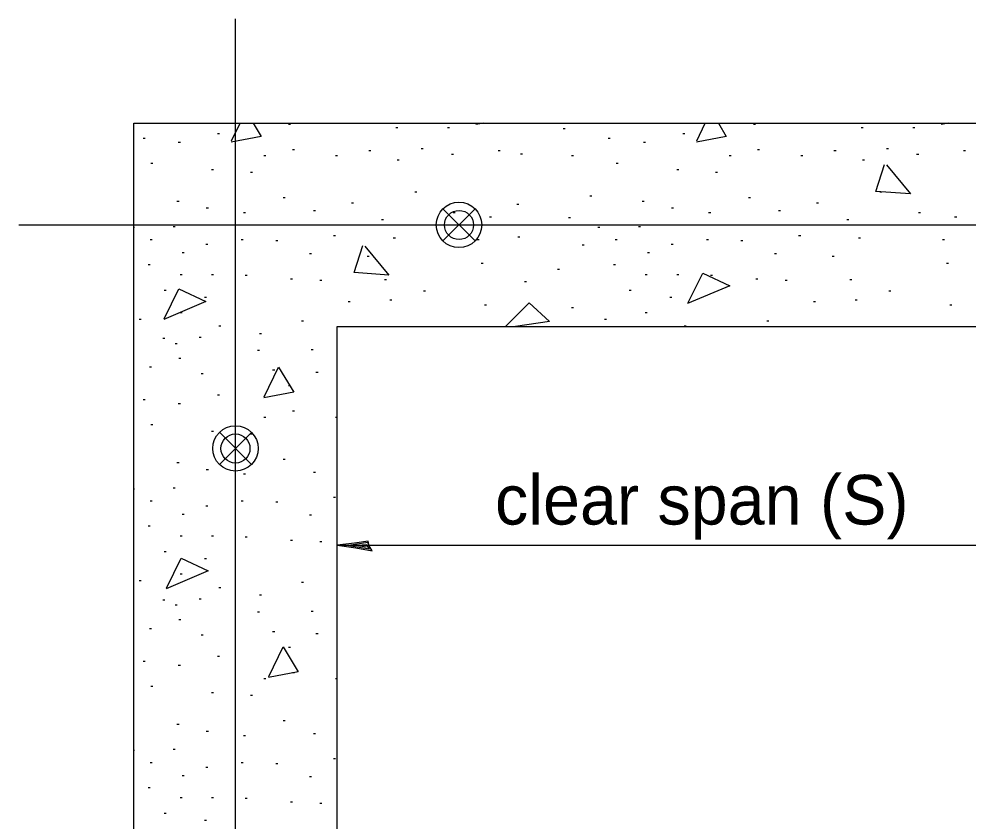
# Model space of a CAD drawing. Extents: x 53821 to 55221, y 43104 to 43593.
# Drawn here: x 54242.97 to 54288.82, y 43327.84 to 43366.6 of the extents above; entities that cross this region are included whole.
import ezdxf

# ---------------------------------------------------------------- set-up
doc = ezdxf.new("R2010")
doc.units = 0
for name, color, linetype in [('Design_EX_Roadway Dimensions', 7, 'Continuous'), ('Design_PR_Roadway Notes', 7, 'Continuous'), ('Removal_Items', 7, 'Continuous'), ('Signals_EX_Underground Conduit', 7, 'Continuous'), ('Topo_Building', 7, 'Continuous')]:
    doc.layers.add(name, color=color, linetype=linetype)

msp = doc.modelspace()

# ---------------------------------------------------------------- linework, layer by layer
at = {"layer": 'Design_EX_Roadway Dimensions'}
for p, q in [((54263.452, 43355.872), (54265.006, 43357.422)), ((54263.454, 43357.424), (54265.004, 43355.87)), ((54252.654, 43345.072), (54254.208, 43346.622)), ((54252.656, 43346.624), (54254.206, 43345.07)), ((54258.343, 43341.164), (54317.255, 43341.164))]:
    msp.add_line(p, q, dxfattribs=at)
for points in [[(54253.435, 43345.635), (54253.435, 43366.581)], [(54244.275, 43356.644), (54253.447, 43356.644)], [(54254.429, 43356.644), (54256.395, 43356.644)], [(54257.375, 43356.644), (54267.848, 43356.644)], [(54268.831, 43356.644), (54270.795, 43356.644)], [(54271.776, 43356.644), (54292.723, 43356.644)], [(54253.435, 43342.689), (54253.435, 43344.653)], [(54253.435, 43331.235), (54253.435, 43341.708)], [(54259.897, 43341.141), (54259.845, 43341.373), (54259.188, 43341.273), (54258.343, 43341.164), (54259.245, 43341.04), (54260.036, 43340.901), (54259.897, 43341.141), (54259.828, 43341.295), (54258.911, 43341.163), (54259.913, 43340.987), (54259.765, 43341.184), (54259.344, 43341.157), (54259.749, 43341.096)], [(54253.435, 43328.289), (54253.435, 43330.252)]]:
    msp.add_lwpolyline(points, dxfattribs=at)
for centre in [(54264.229, 43356.647), (54253.431, 43345.847)]:
    msp.add_circle(centre, 1.097, dxfattribs=at)
at = {"layer": 'Design_PR_Roadway Notes'}
for p, q in [((54253.435, 43277.56), (54253.435, 43366.597)), ((54242.975, 43356.644), (54331.901, 43356.644))]:
    msp.add_line(p, q, dxfattribs=at)
at = {"layer": 'Removal_Items'}
for p, q in [((54252.571, 43361.069), (54252.668, 43361.069)), ((54255.989, 43361.516), (54256.088, 43361.516)), ((54261.183, 43361.347), (54261.283, 43361.347)), ((54263.675, 43361.347), (54263.772, 43361.347)), ((54269.268, 43361.305), (54269.365, 43361.305)), ((54275.044, 43361.069), (54275.141, 43361.069)), ((54278.463, 43361.516), (54278.56, 43361.516)), ((54283.653, 43361.347), (54283.752, 43361.347)), ((54286.147, 43361.347), (54286.243, 43361.347)), ((54248.968, 43360.84), (54249.067, 43360.84)), ((54250.671, 43360.651), (54250.771, 43360.651)), ((54271.443, 43360.84), (54271.54, 43360.84)), ((54273.144, 43360.651), (54273.243, 43360.651)), ((54256.181, 43360.291), (54256.279, 43360.291)), ((54259.875, 43360.249), (54259.972, 43360.249)), ((54262.407, 43360.332), (54262.507, 43360.332)), ((54266.123, 43360.249), (54266.221, 43360.249)), ((54278.653, 43360.291), (54278.749, 43360.291)), ((54282.344, 43360.249), (54282.444, 43360.249)), ((54284.88, 43360.332), (54284.979, 43360.332)), ((54288.595, 43360.249), (54288.692, 43360.249)), ((54254.808, 43359.996), (54254.907, 43359.996)), ((54258.269, 43359.996), (54258.368, 43359.996)), ((54261.247, 43359.784), (54261.343, 43359.784)), ((54263.863, 43360.059), (54263.96, 43360.059)), ((54267.197, 43360.08), (54267.296, 43360.08)), ((54269.667, 43359.996), (54269.765, 43359.996)), ((54277.28, 43359.996), (54277.38, 43359.996)), ((54280.741, 43359.996), (54280.84, 43359.996)), ((54283.717, 43359.784), (54283.815, 43359.784)), ((54286.335, 43360.059), (54286.435, 43360.059)), ((54249.349, 43359.637), (54249.447, 43359.637)), ((54252.276, 43359.32), (54252.373, 43359.32)), ((54271.821, 43359.637), (54271.919, 43359.637)), ((54274.748, 43359.32), (54274.847, 43359.32)), ((54254.152, 43359.195), (54254.252, 43359.195)), ((54276.627, 43359.195), (54276.724, 43359.195)), ((54255.736, 43357.969), (54255.837, 43357.969)), ((54262.092, 43358.243), (54262.189, 43358.243)), ((54270.556, 43358.056), (54270.652, 43358.056)), ((54278.211, 43357.969), (54278.308, 43357.969)), ((54284.563, 43358.243), (54284.66, 43358.243)), ((54250.608, 43357.801), (54250.707, 43357.801)), ((54252.023, 43357.464), (54252.123, 43357.464)), ((54259.031, 43357.717), (54259.127, 43357.717)), ((54267.029, 43357.653), (54267.127, 43357.653)), ((54273.08, 43357.801), (54273.179, 43357.801)), ((54274.496, 43357.464), (54274.595, 43357.464)), ((54281.503, 43357.717), (54281.6, 43357.717)), ((54253.816, 43357.253), (54253.915, 43357.253)), ((54257.195, 43357.337), (54257.292, 43357.337)), ((54265.7, 43357.043), (54265.799, 43357.043)), ((54269.52, 43357), (54269.619, 43357)), ((54276.288, 43357.253), (54276.387, 43357.253)), ((54279.667, 43357.337), (54279.765, 43357.337)), ((54286.42, 43357.253), (54286.519, 43357.253)), ((54288.173, 43357.043), (54288.271, 43357.043)), ((54250.424, 43356.577), (54250.523, 43356.577)), ((54260.487, 43356.915), (54260.584, 43356.915)), ((54270.933, 43356.532), (54271.035, 43356.532)), ((54272.896, 43356.577), (54272.995, 43356.577)), ((54282.959, 43356.915), (54283.056, 43356.915)), ((54258.164, 43356.132), (54258.261, 43356.132)), ((54261.055, 43356.027), (54261.156, 43356.027)), ((54267.072, 43356.069), (54267.171, 43356.069)), ((54280.637, 43356.132), (54280.735, 43356.132)), ((54283.528, 43356.027), (54283.628, 43356.027)), ((54249.307, 43355.945), (54249.404, 43355.945)), ((54252, 43355.712), (54252.1, 43355.712)), ((54253.711, 43355.945), (54253.808, 43355.945)), ((54255.38, 43355.901), (54255.477, 43355.901)), ((54265.108, 43355.945), (54265.207, 43355.945)), ((54270.173, 43355.691), (54270.272, 43355.691)), ((54271.779, 43355.945), (54271.877, 43355.945)), ((54274.472, 43355.712), (54274.571, 43355.712)), ((54276.183, 43355.945), (54276.283, 43355.945)), ((54277.851, 43355.901), (54277.948, 43355.901)), ((54287.581, 43355.945), (54287.679, 43355.945)), ((54250.861, 43355.309), (54250.959, 43355.309)), ((54257.004, 43355.267), (54257.101, 43355.267)), ((54259.788, 43355.141), (54259.887, 43355.141)), ((54273.332, 43355.309), (54273.431, 43355.309)), ((54279.476, 43355.267), (54279.573, 43355.267)), ((54282.261, 43355.141), (54282.36, 43355.141)), ((54249.221, 43354.74), (54249.319, 43354.74)), ((54265.3, 43354.804), (54265.397, 43354.804)), ((54271.693, 43354.74), (54271.791, 43354.74)), ((54287.772, 43354.804), (54287.869, 43354.804)), ((54250.756, 43354.256), (54250.853, 43354.256)), ((54252.276, 43354.256), (54252.373, 43354.256)), ((54253.9, 43354.212), (54253.997, 43354.212)), ((54268.992, 43354.508), (54269.092, 43354.508)), ((54273.229, 43354.256), (54273.327, 43354.256)), ((54274.748, 43354.256), (54274.847, 43354.256)), ((54276.373, 43354.212), (54276.471, 43354.212)), ((54256.095, 43354.044), (54256.192, 43354.044)), ((54257.509, 43353.98), (54257.608, 43353.98)), ((54260.635, 43354.001), (54260.732, 43354.001)), ((54267.388, 43353.917), (54267.487, 43353.917)), ((54278.567, 43354.044), (54278.667, 43354.044)), ((54279.981, 43353.98), (54280.083, 43353.98)), ((54283.108, 43354.001), (54283.205, 43354.001)), ((54249.981, 43353.496), (54250.079, 43353.496)), ((54262.512, 43353.453), (54262.611, 43353.453)), ((54272.455, 43353.496), (54272.552, 43353.496)), ((54284.987, 43353.453), (54285.084, 43353.453)), ((54251.94, 43353.157), (54252.036, 43353.157)), ((54258.883, 43352.947), (54258.98, 43352.947)), ((54260.887, 43353.032), (54260.984, 43353.032)), ((54274.411, 43353.157), (54274.508, 43353.157)), ((54281.355, 43352.947), (54281.453, 43352.947)), ((54283.36, 43353.032), (54283.46, 43353.032)), ((54250.756, 43352.419), (54250.853, 43352.419)), ((54265.468, 43352.779), (54265.565, 43352.779)), ((54269.668, 43352.651), (54269.765, 43352.651)), ((54273.229, 43352.419), (54273.327, 43352.419)), ((54287.94, 43352.779), (54288.039, 43352.779)), ((54248.779, 43352.1), (54248.876, 43352.1)), ((54256.623, 43352.017), (54256.723, 43352.017)), ((54271.251, 43352.1), (54271.349, 43352.1)), ((54279.096, 43352.017), (54279.196, 43352.017)), ((54252.635, 43351.764), (54252.732, 43351.764)), ((54275.107, 43351.764), (54275.205, 43351.764)), ((54249.917, 43351.173), (54250.016, 43351.173)), ((54251.685, 43351.216), (54251.783, 43351.216)), ((54254.599, 43351.405), (54254.696, 43351.405)), ((54250.523, 43350.92), (54250.62, 43350.92)), ((54254.493, 43350.588), (54254.589, 43350.588)), ((54257.088, 43350.625), (54257.188, 43350.625)), ((54250.691, 43350.211), (54250.788, 43350.211)), ((54249.285, 43349.787), (54249.381, 43349.787)), ((54255.229, 43349.64), (54255.327, 43349.64)), ((54251.768, 43349.469), (54251.867, 43349.469)), ((54257.32, 43349.533), (54257.42, 43349.533)), ((54255.989, 43348.881), (54256.088, 43348.881)), ((54252.571, 43348.436), (54252.668, 43348.436)), ((54248.968, 43348.205), (54249.067, 43348.205)), ((54250.671, 43348.016), (54250.771, 43348.016)), ((54254.808, 43347.36), (54254.907, 43347.36)), ((54256.181, 43347.656), (54256.279, 43347.656)), ((54249.349, 43347.003), (54249.447, 43347.003)), ((54252.276, 43346.685), (54252.373, 43346.685)), ((54254.152, 43346.556), (54254.252, 43346.556)), ((54250.608, 43345.164), (54250.707, 43345.164)), ((54255.736, 43345.333), (54255.837, 43345.333)), ((54252.023, 43344.828), (54252.123, 43344.828)), ((54253.816, 43344.616), (54253.915, 43344.616)), ((54257.195, 43344.7), (54257.292, 43344.7)), ((54250.424, 43343.941), (54250.523, 43343.941)), ((54249.307, 43343.308), (54249.404, 43343.308)), ((54253.711, 43343.308), (54253.808, 43343.308)), ((54255.38, 43343.267), (54255.477, 43343.267)), ((54258.164, 43343.497), (54258.261, 43343.497)), ((54252, 43343.075), (54252.1, 43343.075)), ((54250.861, 43342.675), (54250.959, 43342.675)), ((54257.004, 43342.633), (54257.101, 43342.633)), ((54249.221, 43342.105), (54249.319, 43342.105)), ((54250.756, 43341.621), (54250.853, 43341.621)), ((54252.276, 43341.621), (54252.373, 43341.621)), ((54253.9, 43341.577), (54253.997, 43341.577)), ((54256.095, 43341.409), (54256.192, 43341.409)), ((54257.509, 43341.345), (54257.608, 43341.345)), ((54249.981, 43340.86), (54250.079, 43340.86)), ((54251.94, 43340.523), (54252.036, 43340.523)), ((54250.756, 43339.784), (54250.853, 43339.784)), ((54248.779, 43339.465), (54248.876, 43339.465)), ((54252.635, 43339.129), (54252.732, 43339.129)), ((54256.623, 43339.381), (54256.723, 43339.381)), ((54254.599, 43338.769), (54254.696, 43338.769)), ((54249.917, 43338.537), (54250.016, 43338.537)), ((54250.523, 43338.283), (54250.62, 43338.283)), ((54251.685, 43338.58), (54251.783, 43338.58)), ((54254.493, 43337.953), (54254.589, 43337.953)), ((54257.088, 43337.988), (54257.188, 43337.988)), ((54250.691, 43337.573), (54250.788, 43337.573)), ((54249.285, 43337.153), (54249.381, 43337.153)), ((54251.768, 43336.836), (54251.867, 43336.836)), ((54255.229, 43337.004), (54255.327, 43337.004)), ((54257.32, 43336.899), (54257.42, 43336.899)), ((54255.989, 43336.244), (54256.088, 43336.244)), ((54248.968, 43335.569), (54249.067, 43335.569)), ((54252.571, 43335.801), (54252.668, 43335.801)), ((54250.671, 43335.379), (54250.771, 43335.379)), ((54256.181, 43335.02), (54256.279, 43335.02)), ((54254.808, 43334.724), (54254.907, 43334.724)), ((54249.349, 43334.365), (54249.447, 43334.365)), ((54252.276, 43334.049), (54252.373, 43334.049)), ((54254.152, 43333.921), (54254.252, 43333.921)), ((54255.736, 43332.697), (54255.837, 43332.697)), ((54250.608, 43332.529), (54250.707, 43332.529)), ((54252.023, 43332.192), (54252.123, 43332.192)), ((54253.816, 43331.98), (54253.915, 43331.98)), ((54257.195, 43332.065), (54257.292, 43332.065)), ((54250.424, 43331.307), (54250.523, 43331.307)), ((54258.164, 43330.86), (54258.261, 43330.86)), ((54249.307, 43330.673), (54249.404, 43330.673)), ((54252, 43330.44), (54252.1, 43330.44)), ((54253.711, 43330.673), (54253.808, 43330.673)), ((54255.38, 43330.628), (54255.477, 43330.628)), ((54250.861, 43330.037), (54250.959, 43330.037)), ((54257.004, 43329.997), (54257.101, 43329.997)), ((54249.221, 43329.469), (54249.319, 43329.469)), ((54250.756, 43328.984), (54250.853, 43328.984)), ((54252.276, 43328.984), (54252.373, 43328.984)), ((54253.9, 43328.941), (54253.997, 43328.941)), ((54256.095, 43328.772), (54256.192, 43328.772)), ((54257.509, 43328.708), (54257.608, 43328.708)), ((54249.981, 43328.224), (54250.079, 43328.224)), ((54251.94, 43327.888), (54252.036, 43327.888))]:
    msp.add_line(p, q, dxfattribs=at)
for points in [[(54253.244, 43360.701), (54253.655, 43361.555)], [(54254.285, 43361.555), (54254.671, 43360.924)], [(54265.424, 43361.555), (54265.044, 43361.491)], [(54275.716, 43360.701), (54276.125, 43361.555)], [(54276.759, 43361.555), (54277.141, 43360.924)], [(54287.899, 43361.555), (54287.516, 43361.491)], [(54254.671, 43360.924), (54253.231, 43360.652)], [(54277.141, 43360.924), (54275.704, 43360.652)], [(54284.879, 43359.545), (54286.032, 43358.145), (54284.361, 43358.268), (54284.781, 43359.571)], [(54248.525, 43356.532), (54248.56, 43356.532)], [(54259.684, 43355.621), (54260.836, 43354.221), (54259.165, 43354.344), (54259.584, 43355.647)], [(54275.289, 43352.872), (54276.001, 43354.321), (54277.305, 43353.705), (54275.275, 43352.841)], [(54249.984, 43352.109), (54250.696, 43353.559), (54252, 43352.943), (54249.968, 43352.079)], [(54266.472, 43351.736), (54267.624, 43352.885)], [(54267.624, 43352.885), (54268.608, 43351.979)], [(54268.608, 43351.979), (54266.955, 43351.736)], [(54254.823, 43348.34), (54255.512, 43349.765), (54256.249, 43348.564), (54254.809, 43348.292)], [(54250.093, 43339.089), (54250.805, 43340.54), (54252.109, 43339.927), (54250.077, 43339.063)], [(54255.041, 43334.833), (54255.731, 43336.259), (54256.468, 43335.053), (54255.028, 43334.784)], [(54258.269, 43334.724), (54258.343, 43334.724)], [(54248.525, 43331.261), (54248.56, 43331.261)]]:
    msp.add_lwpolyline(points, dxfattribs=at)
at = {"layer": 'Signals_EX_Underground Conduit'}
msp.add_line((54263.948, 43357.253), (54264.045, 43357.253), dxfattribs=at)
for points in [[(54258.269, 43347.36), (54258.343, 43347.36)], [(54248.525, 43343.897), (54248.56, 43343.897)]]:
    msp.add_lwpolyline(points, dxfattribs=at)
at = {"layer": 'Topo_Building'}
for p, q in [((54248.525, 43361.555), (54327.076, 43361.555)), ((54248.525, 43283.004), (54248.525, 43361.555)), ((54258.343, 43292.824), (54258.343, 43351.736)), ((54258.343, 43351.736), (54317.255, 43351.736))]:
    msp.add_line(p, q, dxfattribs=at)
for centre in [(54264.232, 43356.643), (54253.432, 43345.842)]:
    msp.add_circle(centre, 0.702, dxfattribs=at)

# ---------------------------------------------------------------- texts
at = {"layer": 'Design_EX_Roadway Dimensions'}
msp.add_text('clear span (S)', height=2.4, dxfattribs=at).set_placement((54265.97, 43342.168))

doc.saveas('drawing.dxf')
